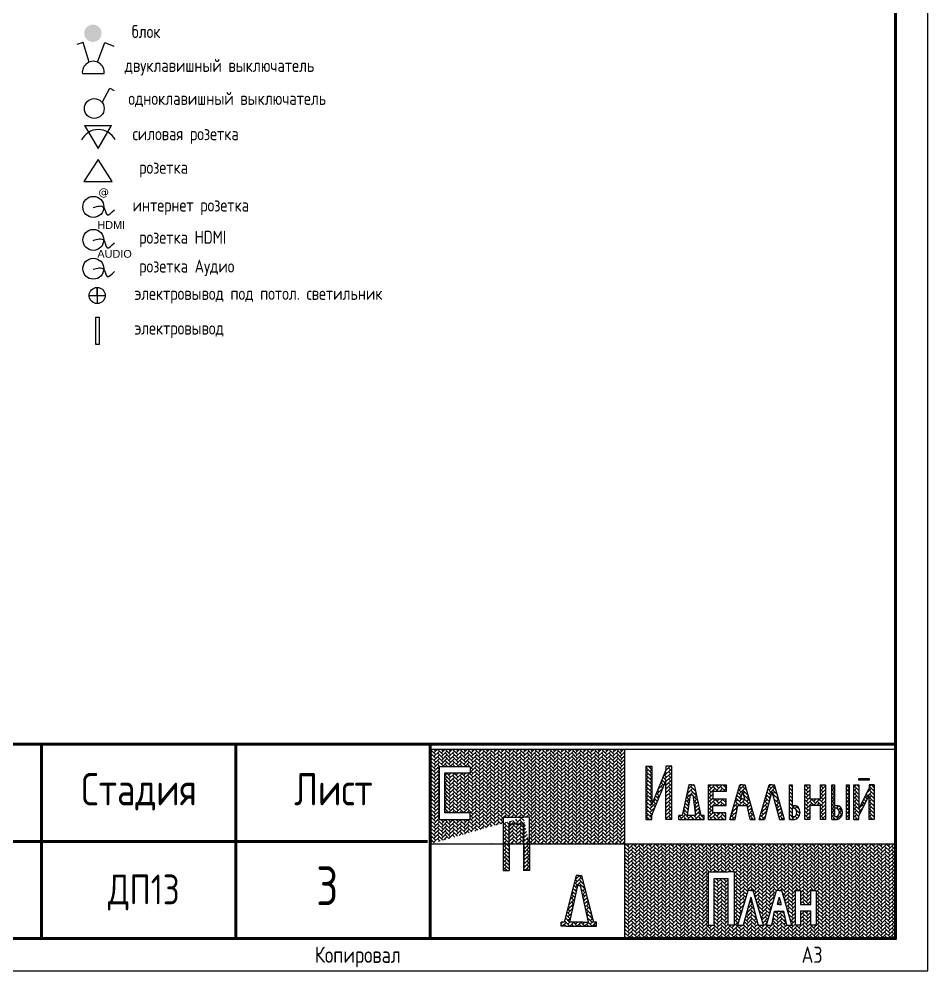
# Model space of a CAD drawing. Header units: millimetres. Extents: x 441 to 644120, y 150 to 66737.
# Drawn here: x 620157 to 627172, y 38837 to 46181 of the extents above; entities that cross this region are included whole.
import ezdxf
from ezdxf.enums import TextEntityAlignment as Align

# ---------------------------------------------------------------- set-up
doc = ezdxf.new("R2010")
doc.units = ezdxf.units.MM
doc.header["$MEASUREMENT"] = 0
doc.layers.add('P0', color=7, linetype='Continuous')
doc.styles.add('GOST 2.304', font='CS_Gost2304.shx')
doc.styles.add('СГЕНЕРИР_СТИЛЬ_1', font='arial.ttf')
pattern_1 = [(45, (0, 0), (1e-14, 143.684098), [304.8, -101.6]), (135, (71.84, 71.84), (1e-14, 143.684098), [304.8, -101.6])]

# ---------------------------------------------------------------- blocks, each defined once
blk = doc.blocks.new('logo_name')
at = {"layer": 'P0', "lineweight": 25, "ltscale": 200}
h = blk.add_hatch(dxfattribs=at)
h.set_pattern_fill('AR-HBONE', color=256, style=0)
h.set_pattern_definition(pattern_1)
h.paths.add_polyline_path([(299143, -386), (299143, -999), (299143, -1612), (300128, -1612), (300128, -1812), (298943, -1812), (298943, -186), (300128, -186), (300128, -386)], flags=16)
edge = h.paths.add_edge_path()
edge.add_line((298593, 356), (306091, 356))
edge.add_line((306091, 356), (306091, -2566))
edge.add_line((302422, -2566), (306091, -2566))
edge.add_line((298593, -2566), (301407, -2567))
edge.add_line((298593, -2566), (298593, 356))
edge.add_line((301407, -1745), (301407, -2567))
edge.add_line((301407, -1745), (302186, -1745))
edge.add_line((302422, -2567), (302422, -1745))
edge.add_line((302422, -1745), (302186, -1745))
h = blk.add_hatch(dxfattribs=at)
h.set_pattern_fill('AR-HBONE', color=256, style=0)
h.set_pattern_definition(pattern_1)
h.paths.add_polyline_path([(307143, -1679), (307684, -616), (307684, -1812), (307921, -1812), (307921, -168), (307684, -168), (307684, -301), (307143, -1364), (307143, -168), (306906, -168), (306906, -1812), (307143, -1812)])
h.paths.add_polyline_path([(315133, -595), (315133, -545), (315526, -545), (315526, -595)])
h.paths.add_polyline_path([(315132, -1702), (315526, -1069), (315526, -1812), (315726, -1812), (315726, -745), (315526, -745), (315526, -855), (315132, -1489), (315132, -745), (314932, -745), (314932, -1812), (315132, -1812)])
h.paths.add_polyline_path([(314752, -1812), (314652, -1812), (314652, -745), (314752, -745)])
edge = h.paths.add_edge_path()
edge.add_line((314189, -1812), (314289, -1812))
edge.add_arc((314282, -1596), 217, 271.8331, 448.1669)
edge.add_line((314289, -1379), (314189, -1379))
edge.add_line((314189, -1379), (314189, -745))
edge.add_line((314189, -745), (314089, -745))
edge.add_line((314089, -745), (314089, -1812))
edge.add_line((314089, -1812), (314189, -1812))
edge = h.paths.add_edge_path(flags=16)
edge.add_line((314189, -1479), (314189, -1712))
edge.add_arc((314246, -1596), 130, 244.1006, 475.8994)
h.paths.add_polyline_path([(313246, -1812), (313046, -1812), (313046, -745), (313246, -745), (313246, -1176), (313646, -1176), (313646, -745), (313846, -745), (313846, -1812), (313646, -1812), (313646, -1379), (313246, -1379)])
edge = h.paths.add_edge_path()
edge.add_line((312553, -1812), (312653, -1812))
edge.add_arc((312646, -1596), 217, 271.8331, 448.1669)
edge.add_line((312653, -1379), (312553, -1379))
edge.add_line((312553, -1379), (312553, -745))
edge.add_line((312553, -745), (312453, -745))
edge.add_line((312453, -745), (312453, -1812))
edge.add_line((312453, -1812), (312553, -1812))
edge = h.paths.add_edge_path(flags=16)
edge.add_line((312553, -1479), (312553, -1712))
edge.add_arc((312609, -1596), 130, 244.1006, 475.8994)
h.paths.add_polyline_path([(311776, -945), (311486, -1812), (311286, -1812), (311676, -745), (311776, -745), (311876, -745), (312265, -1812), (312065, -1812)])
h.paths.add_polyline_path([(310466, -1379), (310819, -1379), (310932, -1812), (311132, -1812), (310743, -745), (310643, -745), (310543, -745), (310153, -1812), (310353, -1812)])
h.paths.add_polyline_path([(310006, -1379), (310006, -1178), (309494, -1178), (309494, -945), (310006, -945), (310006, -745), (309312, -745), (309312, -1812), (310002, -1812), (310002, -1612), (309494, -1612), (309494, -1379)])
h.paths.add_polyline_path([(310643, -945), (310568, -1176), (310643, -1176), (310718, -1176)], flags=16)
h.paths.add_polyline_path([(308723, -1054), (308834, -1691), (308512, -1691), (308623, -1054), (308673, -1054)], flags=16)
h.paths.add_polyline_path([(308573, -745), (308312, -1691), (308185, -1691), (308185, -1812), (309161, -1812), (309161, -1691), (309034, -1691), (308773, -745), (308673, -745)])
h = blk.add_hatch(dxfattribs=at)
h.set_pattern_fill('AR-HBONE', color=256, style=0)
h.set_pattern_definition(pattern_1)
h.paths.add_polyline_path([(301644, -1945), (302186, -1945), (302186, -2566), (301644, -2566)])
h = blk.add_hatch(dxfattribs=at)
h.set_pattern_fill('AR-HBONE', color=256, style=0)
h.set_pattern_definition(pattern_1)
edge = h.paths.add_edge_path()
edge.add_line((301407, -2566), (301644, -2566))
edge.add_line((301644, -2566), (301644, -3389))
edge.add_line((301407, -2567), (301407, -3389))
edge.add_line((301407, -3389), (301644, -3389))
h = blk.add_hatch(dxfattribs=at)
h.set_pattern_fill('AR-HBONE', color=256, style=0)
h.set_pattern_definition(pattern_1)
edge = h.paths.add_edge_path()
edge.add_line((302186, -2566), (302186, -3389))
edge.add_line((302422, -2567), (302422, -3389))
edge.add_line((302422, -3389), (302186, -3389))
edge.add_line((302186, -2566), (302422, -2566))
h = blk.add_hatch(dxfattribs=at)
h.set_pattern_fill('AR-HBONE', color=256, style=0)
h.set_pattern_definition(pattern_1)
h.paths.add_polyline_path([(306091, -2566), (316548, -2566), (316548, -5489), (306091, -5489)])
h.paths.add_polyline_path([(312883, -5076), (312683, -5076), (312683, -4009), (312883, -4009), (312883, -4439), (313283, -4439), (313283, -4009), (313483, -4009), (313483, -5076), (313283, -5076), (313283, -4643), (312883, -4643)], flags=16)
h.paths.add_polyline_path([(310958, -4209), (310668, -5076), (310468, -5076), (310858, -4009), (310958, -4009), (311058, -4009), (311447, -5076), (311247, -5076)], flags=16)
h.paths.add_polyline_path([(309553, -3631), (310094, -3631), (310094, -5076), (310331, -5076), (310331, -3431), (310094, -3431), (309316, -3431), (309316, -5076), (309553, -5076)], flags=16)
edge = h.paths.add_edge_path(flags=16)
edge.add_line((311568, -5076), (311958, -4009))
edge.add_line((312058, -4009), (312158, -4009))
edge.add_line((312547, -5076), (312158, -4009))
edge.add_line((312347, -5076), (312547, -5076))
edge.add_line((312347, -5076), (312234, -4643))
edge.add_line((311882, -4643), (312234, -4643))
edge.add_line((311768, -5076), (311882, -4643))
edge.add_line((311568, -5076), (311768, -5076))
h = blk.add_hatch(dxfattribs=at)
h.set_pattern_fill('AR-HBONE', color=256, style=0)
h.set_pattern_definition(pattern_1)
h.paths.add_polyline_path([(304488, -4984), (304688, -4984), (304376, -3849), (304326, -3849), (304276, -3849), (303965, -4984), (304165, -4984)], flags=16)
h.paths.add_polyline_path([(303839, -5106), (303639, -5106), (303639, -4984), (303765, -4984), (304226, -3541), (304326, -3541), (304426, -3541), (304888, -4984), (305014, -4984), (305014, -5106), (304814, -5106)])
h = blk.add_hatch(dxfattribs=at)
h.set_pattern_fill('AR-HBONE', color=256, style=0)
h.set_pattern_definition(pattern_1)
h.paths.add_polyline_path([(312058, -4209), (312133, -4439), (312058, -4439), (311983, -4439)])
for p, q in [((298593, 356), (306091, 356)), ((298593, -2566), (298593, 356)), ((306091, 356), (306091, -2566)), ((306091, 356), (316548, 356)), ((316548, -2566), (316548, 356)), ((300128, -186), (298943, -186)), ((298943, -186), (298943, -1812)), ((300128, -186), (300128, -386)), ((306906, -168), (306906, -1812)), ((306906, -168), (307143, -168)), ((307143, -168), (307143, -1364)), ((307921, -168), (307684, -168)), ((307684, -168), (307684, -301)), ((307921, -1812), (307921, -168)), ((300128, -386), (299143, -386)), ((299143, -386), (299143, -999)), ((307143, -1364), (307684, -301)), ((315133, -545), (315526, -545)), ((315133, -595), (315133, -545)), ((315526, -545), (315526, -595)), ((307143, -1679), (307684, -616)), ((307684, -1812), (307684, -616)), ((308573, -745), (308312, -1691)), ((308673, -745), (308573, -745)), ((308673, -745), (308773, -745)), ((308773, -745), (309034, -1691)), ((309312, -745), (309312, -1812)), ((309312, -745), (310006, -745)), ((310006, -745), (310006, -945)), ((310153, -1812), (310543, -745)), ((310643, -745), (310543, -745)), ((310643, -745), (310743, -745)), ((311132, -1812), (310743, -745)), ((311286, -1812), (311676, -745)), ((311776, -745), (311676, -745)), ((311776, -745), (311876, -745)), ((312265, -1812), (311876, -745)), ((312453, -1812), (312453, -745)), ((312453, -745), (312553, -745)), ((312553, -745), (312553, -1379)), ((313046, -1812), (313046, -745)), ((313046, -745), (313246, -745)), ((313246, -745), (313246, -1176)), ((313646, -1176), (313646, -745)), ((313646, -745), (313846, -745)), ((313846, -745), (313846, -1812)), ((314089, -1812), (314089, -745)), ((314089, -745), (314189, -745)), ((314189, -745), (314189, -1379)), ((314652, -1812), (314652, -745)), ((314652, -745), (314752, -745)), ((314752, -745), (314752, -1812)), ((314932, -1812), (314932, -745)), ((314932, -745), (315132, -745)), ((315132, -745), (315132, -1489)), ((315132, -1489), (315526, -855)), ((315526, -595), (315133, -595)), ((315726, -745), (315526, -745)), ((315526, -745), (315526, -855)), ((315726, -745), (315726, -1812)), ((299143, -999), (299143, -1612)), ((308623, -1054), (308512, -1691)), ((308673, -1054), (308623, -1054)), ((308673, -1054), (308723, -1054)), ((308723, -1054), (308834, -1691)), ((310006, -945), (309494, -945)), ((309494, -945), (309494, -1178)), ((310643, -945), (310568, -1176)), ((310643, -945), (310718, -1176)), ((311776, -945), (311486, -1812)), ((311776, -945), (312065, -1812)), ((315132, -1702), (315526, -1069)), ((315526, -1812), (315526, -1069)), ((309494, -1178), (310006, -1178)), ((309494, -1612), (309494, -1379)), ((309494, -1379), (310006, -1379)), ((310006, -1379), (310006, -1178)), ((310353, -1812), (310466, -1379)), ((310466, -1379), (310819, -1379)), ((310643, -1176), (310568, -1176)), ((310643, -1176), (310718, -1176)), ((310932, -1812), (310819, -1379)), ((312553, -1379), (312653, -1379)), ((313246, -1176), (313646, -1176)), ((313646, -1379), (313246, -1379)), ((313246, -1379), (313246, -1812)), ((313646, -1812), (313646, -1379)), ((314189, -1379), (314289, -1379)), ((300128, -1612), (299143, -1612)), ((300128, -1812), (300128, -1612)), ((301407, -1745), (301407, -2567)), ((301407, -1745), (302186, -1745)), ((302422, -1745), (302186, -1745)), ((302422, -2567), (302422, -1745)), ((307143, -1812), (307143, -1679)), ((308185, -1812), (308185, -1691)), ((308312, -1691), (308185, -1691)), ((308834, -1691), (308512, -1691)), ((309161, -1691), (309034, -1691)), ((309161, -1812), (309161, -1691)), ((310002, -1612), (309494, -1612)), ((310002, -1812), (310002, -1612)), ((312553, -1479), (312553, -1712)), ((314189, -1479), (314189, -1712)), ((315132, -1812), (315132, -1702)), ((298943, -1812), (300128, -1812)), ((301644, -2566), (301644, -1945)), ((301644, -1945), (302186, -1945)), ((302186, -2566), (302186, -1945)), ((306906, -1812), (307143, -1812)), ((307921, -1812), (307684, -1812)), ((308185, -1812), (309161, -1812)), ((309312, -1812), (310002, -1812)), ((310153, -1812), (310353, -1812)), ((310932, -1812), (311132, -1812)), ((311286, -1812), (311486, -1812)), ((312065, -1812), (312265, -1812)), ((312453, -1812), (312553, -1812)), ((312553, -1812), (312653, -1812)), ((313246, -1812), (313046, -1812)), ((313846, -1812), (313646, -1812)), ((314089, -1812), (314189, -1812)), ((314189, -1812), (314289, -1812)), ((314752, -1812), (314652, -1812)), ((314932, -1812), (315132, -1812)), ((315726, -1812), (315526, -1812)), ((298593, -2566), (301407, -2567)), ((298593, -2566), (298593, -5489)), ((301407, -2566), (301644, -2566)), ((301407, -2567), (301407, -3389)), ((301644, -2566), (301644, -3389)), ((301644, -2566), (302186, -2566)), ((302186, -2566), (302186, -3389)), ((302186, -2566), (302422, -2566)), ((302422, -2566), (306091, -2566)), ((302422, -2567), (302422, -3389)), ((306091, -2566), (316548, -2566)), ((306091, -2566), (306091, -5489)), ((316548, -2566), (316548, -5489)), ((301407, -3389), (301644, -3389)), ((302422, -3389), (302186, -3389)), ((309316, -3431), (309316, -5076)), ((309316, -3431), (310094, -3431)), ((310331, -3431), (310094, -3431)), ((310331, -5076), (310331, -3431)), ((304226, -3541), (303765, -4984)), ((304326, -3541), (304226, -3541)), ((304326, -3541), (304426, -3541)), ((304426, -3541), (304888, -4984)), ((309553, -5076), (309553, -3631)), ((309553, -3631), (310094, -3631)), ((310094, -5076), (310094, -3631)), ((304276, -3849), (303965, -4984)), ((304326, -3849), (304276, -3849)), ((304326, -3849), (304376, -3849)), ((304376, -3849), (304688, -4984)), ((310468, -5076), (310858, -4009)), ((310958, -4009), (310858, -4009)), ((310958, -4009), (311058, -4009)), ((311447, -5076), (311058, -4009)), ((311568, -5076), (311958, -4009)), ((312058, -4009), (311958, -4009)), ((312058, -4009), (312158, -4009)), ((312547, -5076), (312158, -4009)), ((312683, -5076), (312683, -4009)), ((312683, -4009), (312883, -4009)), ((312883, -4009), (312883, -4439)), ((313283, -4439), (313283, -4009)), ((313283, -4009), (313483, -4009)), ((313483, -4009), (313483, -5076)), ((310958, -4209), (310668, -5076)), ((310958, -4209), (311247, -5076)), ((312058, -4209), (311983, -4439)), ((312058, -4209), (312133, -4439)), ((311768, -5076), (311882, -4643)), ((311882, -4643), (312234, -4643)), ((312058, -4439), (311983, -4439)), ((312058, -4439), (312133, -4439)), ((312347, -5076), (312234, -4643)), ((312883, -4439), (313283, -4439)), ((313283, -4643), (312883, -4643)), ((312883, -4643), (312883, -5076)), ((313283, -5076), (313283, -4643)), ((303639, -5106), (303639, -4984)), ((303765, -4984), (303639, -4984)), ((304165, -4984), (303965, -4984)), ((304488, -4984), (304165, -4984)), ((304488, -4984), (304688, -4984)), ((305014, -4984), (304888, -4984)), ((305014, -5106), (305014, -4984)), ((303839, -5106), (303639, -5106)), ((303839, -5106), (304814, -5106)), ((304814, -5106), (305014, -5106)), ((309316, -5076), (309553, -5076)), ((310331, -5076), (310094, -5076)), ((310468, -5076), (310668, -5076)), ((311247, -5076), (311447, -5076)), ((311568, -5076), (311768, -5076)), ((312347, -5076), (312547, -5076)), ((312883, -5076), (312683, -5076)), ((313483, -5076), (313283, -5076)), ((298593, -5489), (306091, -5489)), ((316548, -5489), (306091, -5489))]:
    blk.add_line(p, q, dxfattribs=at)
for centre, radius, start, end in [((312609, -1596), 130, 244.1006, 115.8994), ((312646, -1596), 217, 271.8331, 88.1669), ((314246, -1596), 130, 244.1006, 115.8994), ((314282, -1596), 217, 271.8331, 88.1669)]:
    blk.add_arc(centre, radius, start, end, dxfattribs=at)
blk = doc.blocks.new('выключатель 2клав (2)')
for p, q in [((11.699, 17.527), (11.574, 17.489)), ((11.812, 17.15), (11.699, 17.527)), ((11.974, 17.15), (12.116, 17.527)), ((12.116, 17.527), (12.291, 17.46))]:
    blk.add_line(p, q)
blk.add_arc((11.895, 16.954), 0.212, 353.2127, 186.7873)
blk = doc.blocks.new('!!')
for p, q in [((12.385, 20.017), (12.385, 20.637)), ((12.385, 20.637), (12.385, 19.397)), ((11.765, 20.017), (13.005, 20.017))]:
    blk.add_line(p, q)
blk.add_circle((12.385, 20.017), 0.62)
blk = doc.blocks.new('tr')
at = {"ltscale": 50}
for p, q in [((-173, 223), (36, -129)), ((-173, 223), (245, 223)), ((36, -129), (245, 223))]:
    blk.add_line(p, q, dxfattribs=at)
blk = doc.blocks.new('cfc')
at = {"lineweight": -2, "ltscale": 20}
blk.add_arc((6, 5), 286, 26.193, 154.7937, dxfattribs=at)
at = {"color": 7}
blk.add_blockref('tr', (-36, 129), dxfattribs=at)
blk = doc.blocks.new('edfg')
blk.add_circle((0, 0), 0.27)
blk.add_spline([(-0.003, -0.015), (0.267, -0.015), (0.355, -0.201), (0.541, -0.073)], degree=3)
at = {"insert": (0.128, 0.486), "char_height": 0.2, "width": 0.83851, "attachment_point": 1}
blk.add_mtext('{\\fVerdana|b0|i0|c0|p34;@}', dxfattribs=at)
blk = doc.blocks.new('tyg')
at = {"ltscale": 50}
for p, q in [((0, 0), (-110, -170)), ((110, -170), (0, 0)), ((-110, -170), (110, -170))]:
    blk.add_line(p, q, dxfattribs=at)
blk = doc.blocks.new('jhbn')
blk.add_ellipse((0.9, 4.6), major_axis=(-57.2, 57.2), ratio=1, start_param=3.926991, end_param=10.210176)
blk.add_open_spline([(0, 0), (32.3, 10.1), (89.3, 27.9), (99.8, -84.6), (141.4, -40.4), (163.1, -17.3)], degree=3, knots=[0, 0, 0, 0, 0.2698249, 0.4752988, 0.7006465, 0.7006465, 0.7006465, 0.7006465])
at = {"style": 'СГЕНЕРИР_СТИЛЬ_1'}
blk.add_text('НDMI', height=60, dxfattribs=at).set_placement((32.2, 89.2))
blk = doc.blocks.new('kjh')
blk.add_ellipse((0, 0), major_axis=(-57.2, 57.2), ratio=1, start_param=3.926991, end_param=10.210176)
blk.add_open_spline([(-0.9, -4.6), (31.4, 5.5), (88.4, 23.3), (98.9, -89.2), (140.5, -45), (162.2, -21.9)], degree=3, knots=[0, 0, 0, 0, 0.2698249, 0.4752988, 0.7006465, 0.7006465, 0.7006465, 0.7006465])
at = {"style": 'СГЕНЕРИР_СТИЛЬ_1'}
blk.add_text('AUDIO', height=60, dxfattribs=at).set_placement((31.3, 84.6))

msp = doc.modelspace()

# ---------------------------------------------------------------- hatches: boundary and pattern name
at = {"ltscale": 50}
h = msp.add_hatch(color=256, dxfattribs=at)
h.set_gradient(color1=(30, 28, 26), color2=(44, 40, 38), tint=1)
h.paths.add_polyline_path([(620660.5581, 46071.5682, 1), (620794.2754, 46071.5682, 1)])

# ---------------------------------------------------------------- linework, layer by layer
for p, q in [((620646.0898, 45760.2388), (620814.8967, 45760.2388)), ((620798.9235, 45537.2788), (620859.2369, 45649.1463)), ((620859.2369, 45649.1463), (620890.9665, 45629.9004))]:
    msp.add_line(p, q, dxfattribs=at)
at = {"linetype": 'Continuous', "lineweight": 60, "ltscale": 100}
for p, q in [((626921.8581, 39086.5469), (626921.8581, 41836.5469)), ((617671.8581, 39086.5469), (626921.8581, 39086.5469))]:
    msp.add_line(p, q, dxfattribs=at)
at = {"linetype": 'Continuous', "lineweight": 60}
for p, q in [((609955.9197, 40586.4123), (626921.8581, 40586.4123)), ((620330.6842, 40586.4123), (620330.6842, 39086.4123)), ((621830.6842, 40586.4123), (621830.6842, 39086.4123)), ((623330.6842, 40586.4123), (623330.6842, 39086.4123)), ((609955.9197, 39836.5468), (623310.0046, 39836.5468))]:
    msp.add_line(p, q, dxfattribs=at)
at = {"linetype": 'Continuous', "lineweight": 25}
msp.add_line((607171.8581, 39086.4123), (621371.8579, 39086.4123), dxfattribs=at)
at = {"linetype": 'Continuous', "lineweight": 25, "ltscale": 50}
msp.add_lwpolyline([(606171.8581, 38836.5469), (627171.8581, 38836.5469), (627171.8581, 53686.5469), (606171.8581, 53686.5469), (606171.8581, 38836.5469)], dxfattribs=at)
at = {"linetype": 'Continuous', "lineweight": 60, "ltscale": 50}
msp.add_lwpolyline([(607171.8581, 39086.5469), (626921.8581, 39086.5469), (626921.8581, 53436.5469), (607171.8581, 53436.5469), (607171.8581, 39086.5469)], dxfattribs=at)
at = {"color": 7, "ltscale": 50}
msp.add_lwpolyline([(620775.5539, 43880.8903), (620775.5539, 43669.9417), (620750.1883, 43669.9417), (620750.1883, 43880.8903)], close=True, dxfattribs=at)
at = {"ltscale": 50}
msp.add_ellipse((620738.3057, 45491.1896), major_axis=(53.8458, 53.8458), ratio=1, start_param=5.497787144, end_param=11.780972451, dxfattribs=at)

# ---------------------------------------------------------------- block references
at = {"xscale": 400, "yscale": 400, "zscale": 100}
msp.add_blockref('выключатель 2клав (2)', (615972.6282, 38988.7639), dxfattribs=at)
at = {"lineweight": -2, "xscale": 0.5, "yscale": 0.5, "zscale": 0.5}
msp.add_blockref('cfc', (620766.9155, 45183.6021), dxfattribs=at)
for name, p in [('tyg', (620766.9155, 45098.0256)), ('jhbn', (620729.9336, 44472.9284)), ('kjh', (620730.8487, 44255.1462))]:
    msp.add_blockref(name, p)
at = {"xscale": 300, "yscale": 300}
msp.add_blockref('edfg', (620730.8487, 44731.8447), dxfattribs=at)
at = {"color": 7, "xscale": 100, "yscale": 100, "zscale": 0.5}
msp.add_blockref('!!', (619521.9984, 42046.5566), dxfattribs=at)
at = {"layer": 'P0', "lineweight": 25, "xscale": 0.2000000000116415, "yscale": 0.25, "zscale": 0.8}
msp.add_blockref('logo_name', (563612.17, 40458.7262), dxfattribs=at)
msp.add_blockref('logo_name', (563612.17, 40458.7262), dxfattribs=at)

# ---------------------------------------------------------------- texts
at = {"color": 7, "linetype": 'Continuous', "ltscale": 50, "style": 'GOST 2.304'}
for s, height, p in [('блок', 100, (621027.7488, 46134.9155)), ('двуклавишный выключатель', 100, (620972.5487, 45873.4894)), ('одноклавишный выключатель', 100, (621001.1201, 45618.9544)), ('силовая розетка', 100, (621033.6163, 45346.2252)), (' розетка', 100, (621033.6163, 45087.2832)), ('интернет розетка', 100, (621033.6163, 44795.9745)), (' розетка HDMI', 100, (621033.6163, 44547.7585)), (' розетка Аудио', 100, (621033.6163, 44325.3774)), ('электровывод под потол. светильник', 100, (621048.6452, 44114.5483)), ('электровывод', 100, (621048.6917, 43847.0612)), ('3', 300, (622451.031, 39643.9076)), ('ДП13', 230, (620842.8085, 39580.5134))]:
    msp.add_text(s, height=height, dxfattribs=at).set_placement(p, align=Align.TOP_LEFT)
at = {"linetype": 'Continuous', "lineweight": 25, "style": 'GOST 2.304'}
for s, p in [('Стадия', (621083.6276, 40238.9761)), ('Лист', (622583.6276, 40238.9761))]:
    msp.add_text(s, height=250, dxfattribs=at).set_placement(p, align=Align.MIDDLE_CENTER)
at = {"linetype": 'Continuous', "lineweight": 25, "ltscale": 50, "style": 'GOST 2.304'}
msp.add_text('Копировал', height=125, dxfattribs=at).set_placement((622771.8581, 38899.0469), align=Align.CENTER)
msp.add_text('A3', height=125, dxfattribs=at).set_placement((626196.8581, 38899.0469))

doc.saveas('drawing.dxf')
